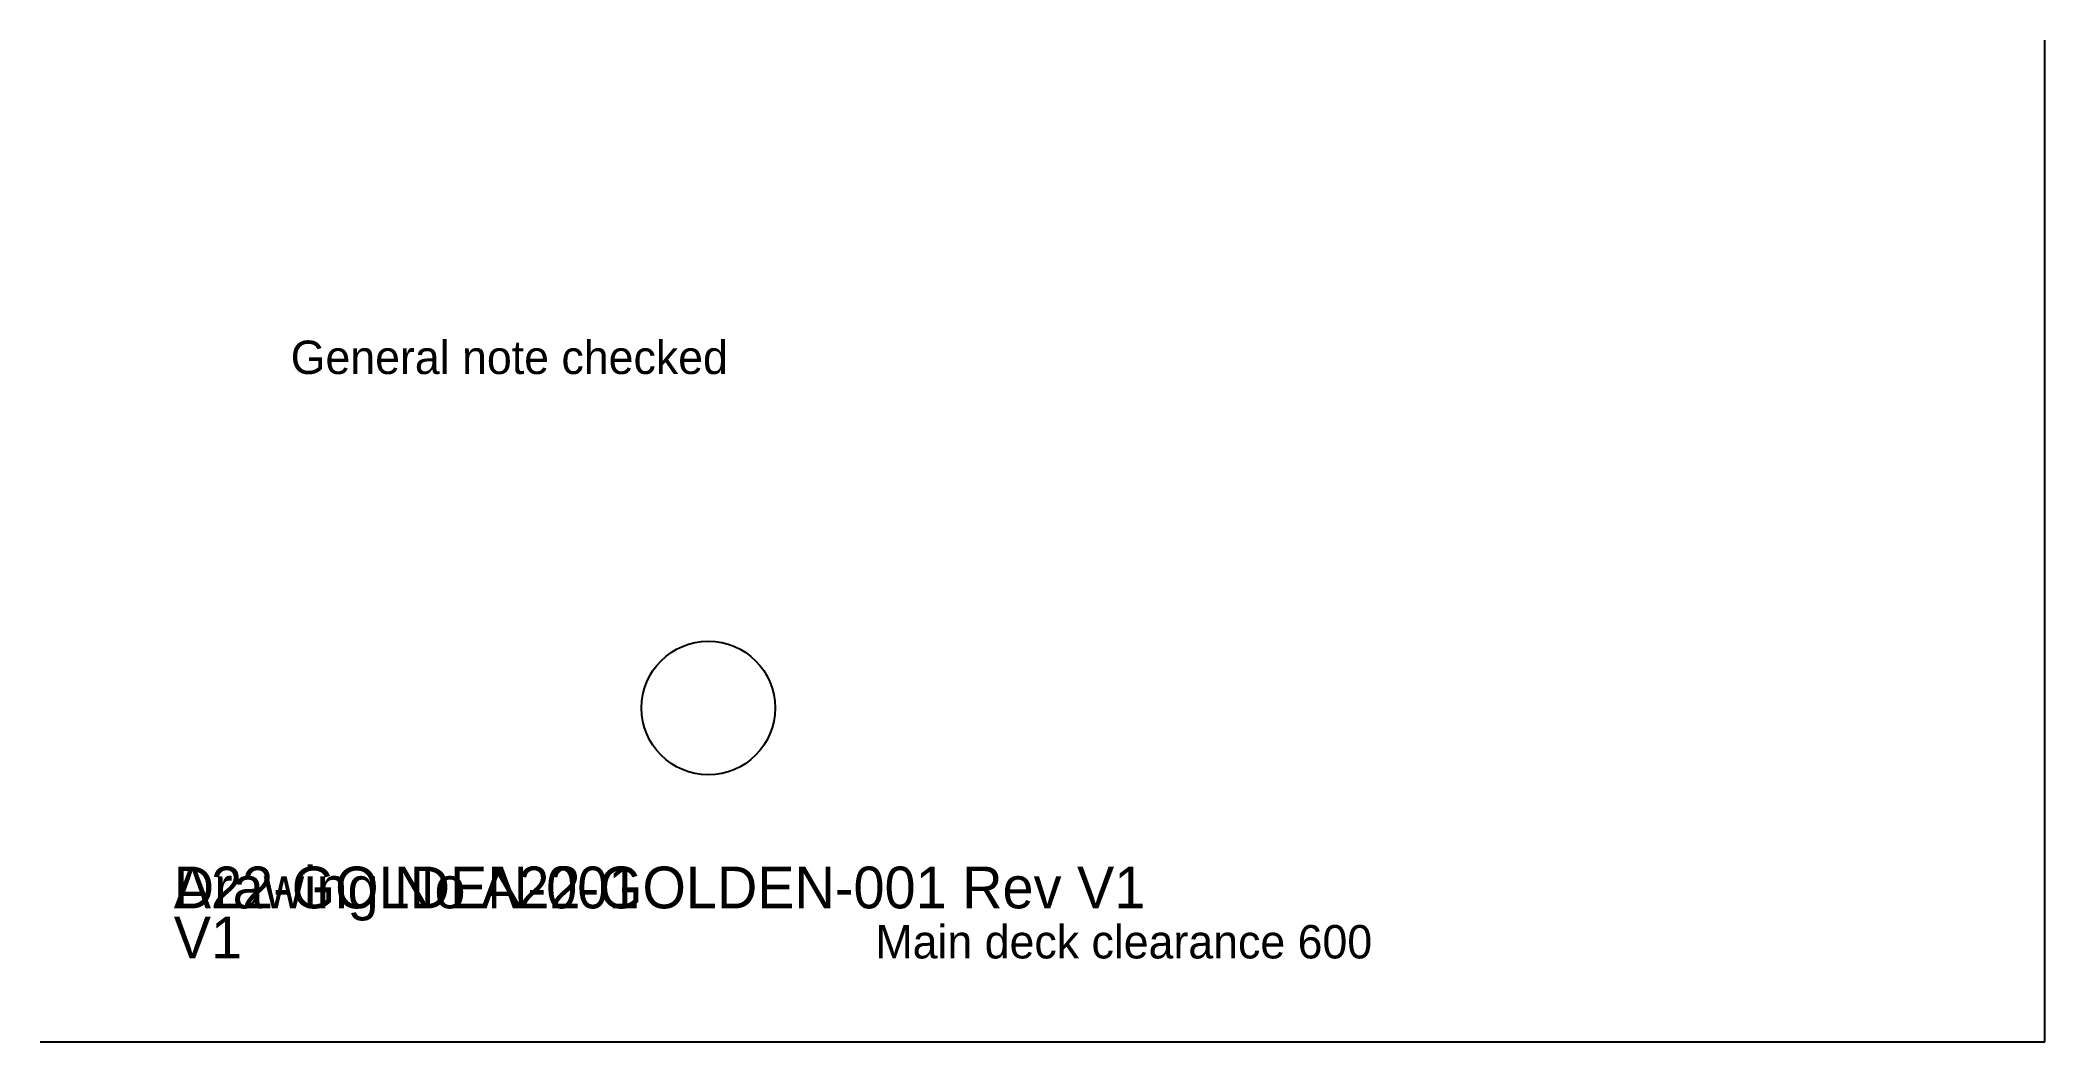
# Model space of a CAD drawing. Header units: metres. Extents: x 0 to 120, y 0 to 60.
import ezdxf

# ---------------------------------------------------------------- set-up
doc = ezdxf.new("R2010")
doc.units = ezdxf.units.M
for name, color, linetype in [('DIM-MAIN', 7, 'Continuous'), ('S-HULL', 7, 'Continuous'), ('TEXT-NOTE', 7, 'Continuous'), ('TITLE', 7, 'Continuous')]:
    doc.layers.add(name, color=color, linetype=linetype)

# ---------------------------------------------------------------- blocks, each defined once
blk = doc.blocks.new('TITLE_BLOCK')
at = {"layer": 'TITLE'}
for tag, p in [('DRAWING_NO', (0, 0)), ('REVISION', (0, -4))]:
    blk.add_attdef(tag, p, '', height=2.5, dxfattribs=at)

msp = doc.modelspace()

# ---------------------------------------------------------------- linework, layer by layer
at = {"layer": 'S-HULL'}
for p, q in [((120, 0), (120, 60)), ((0, 0), (120, 0))]:
    msp.add_line(p, q, dxfattribs=at)
msp.add_circle((40, 20), 4, dxfattribs=at)

# ---------------------------------------------------------------- block references
at = {"layer": 'TITLE'}
ref = msp.add_blockref('TITLE_BLOCK', (0, 0), dxfattribs=at)
ref.add_attrib('DRAWING_NO', 'A22-GOLDEN-001', (8, 8), dxfattribs={"height": 2.5})
ref.add_attrib('REVISION', 'V1', (8, 5), dxfattribs={"height": 2.5})

# ---------------------------------------------------------------- texts
at = {"layer": 'DIM-MAIN'}
msp.add_text('Main deck clearance 600', height=2, dxfattribs=at).set_placement((50, 5))
at = {"layer": 'TEXT-NOTE'}
msp.add_text('General note checked', height=2, dxfattribs=at).set_placement((15, 40))
at = {"layer": 'TITLE'}
msp.add_text('Drawing No A22-GOLDEN-001 Rev V1', height=2.5, dxfattribs=at).set_placement((8, 8))

doc.saveas('drawing.dxf')
